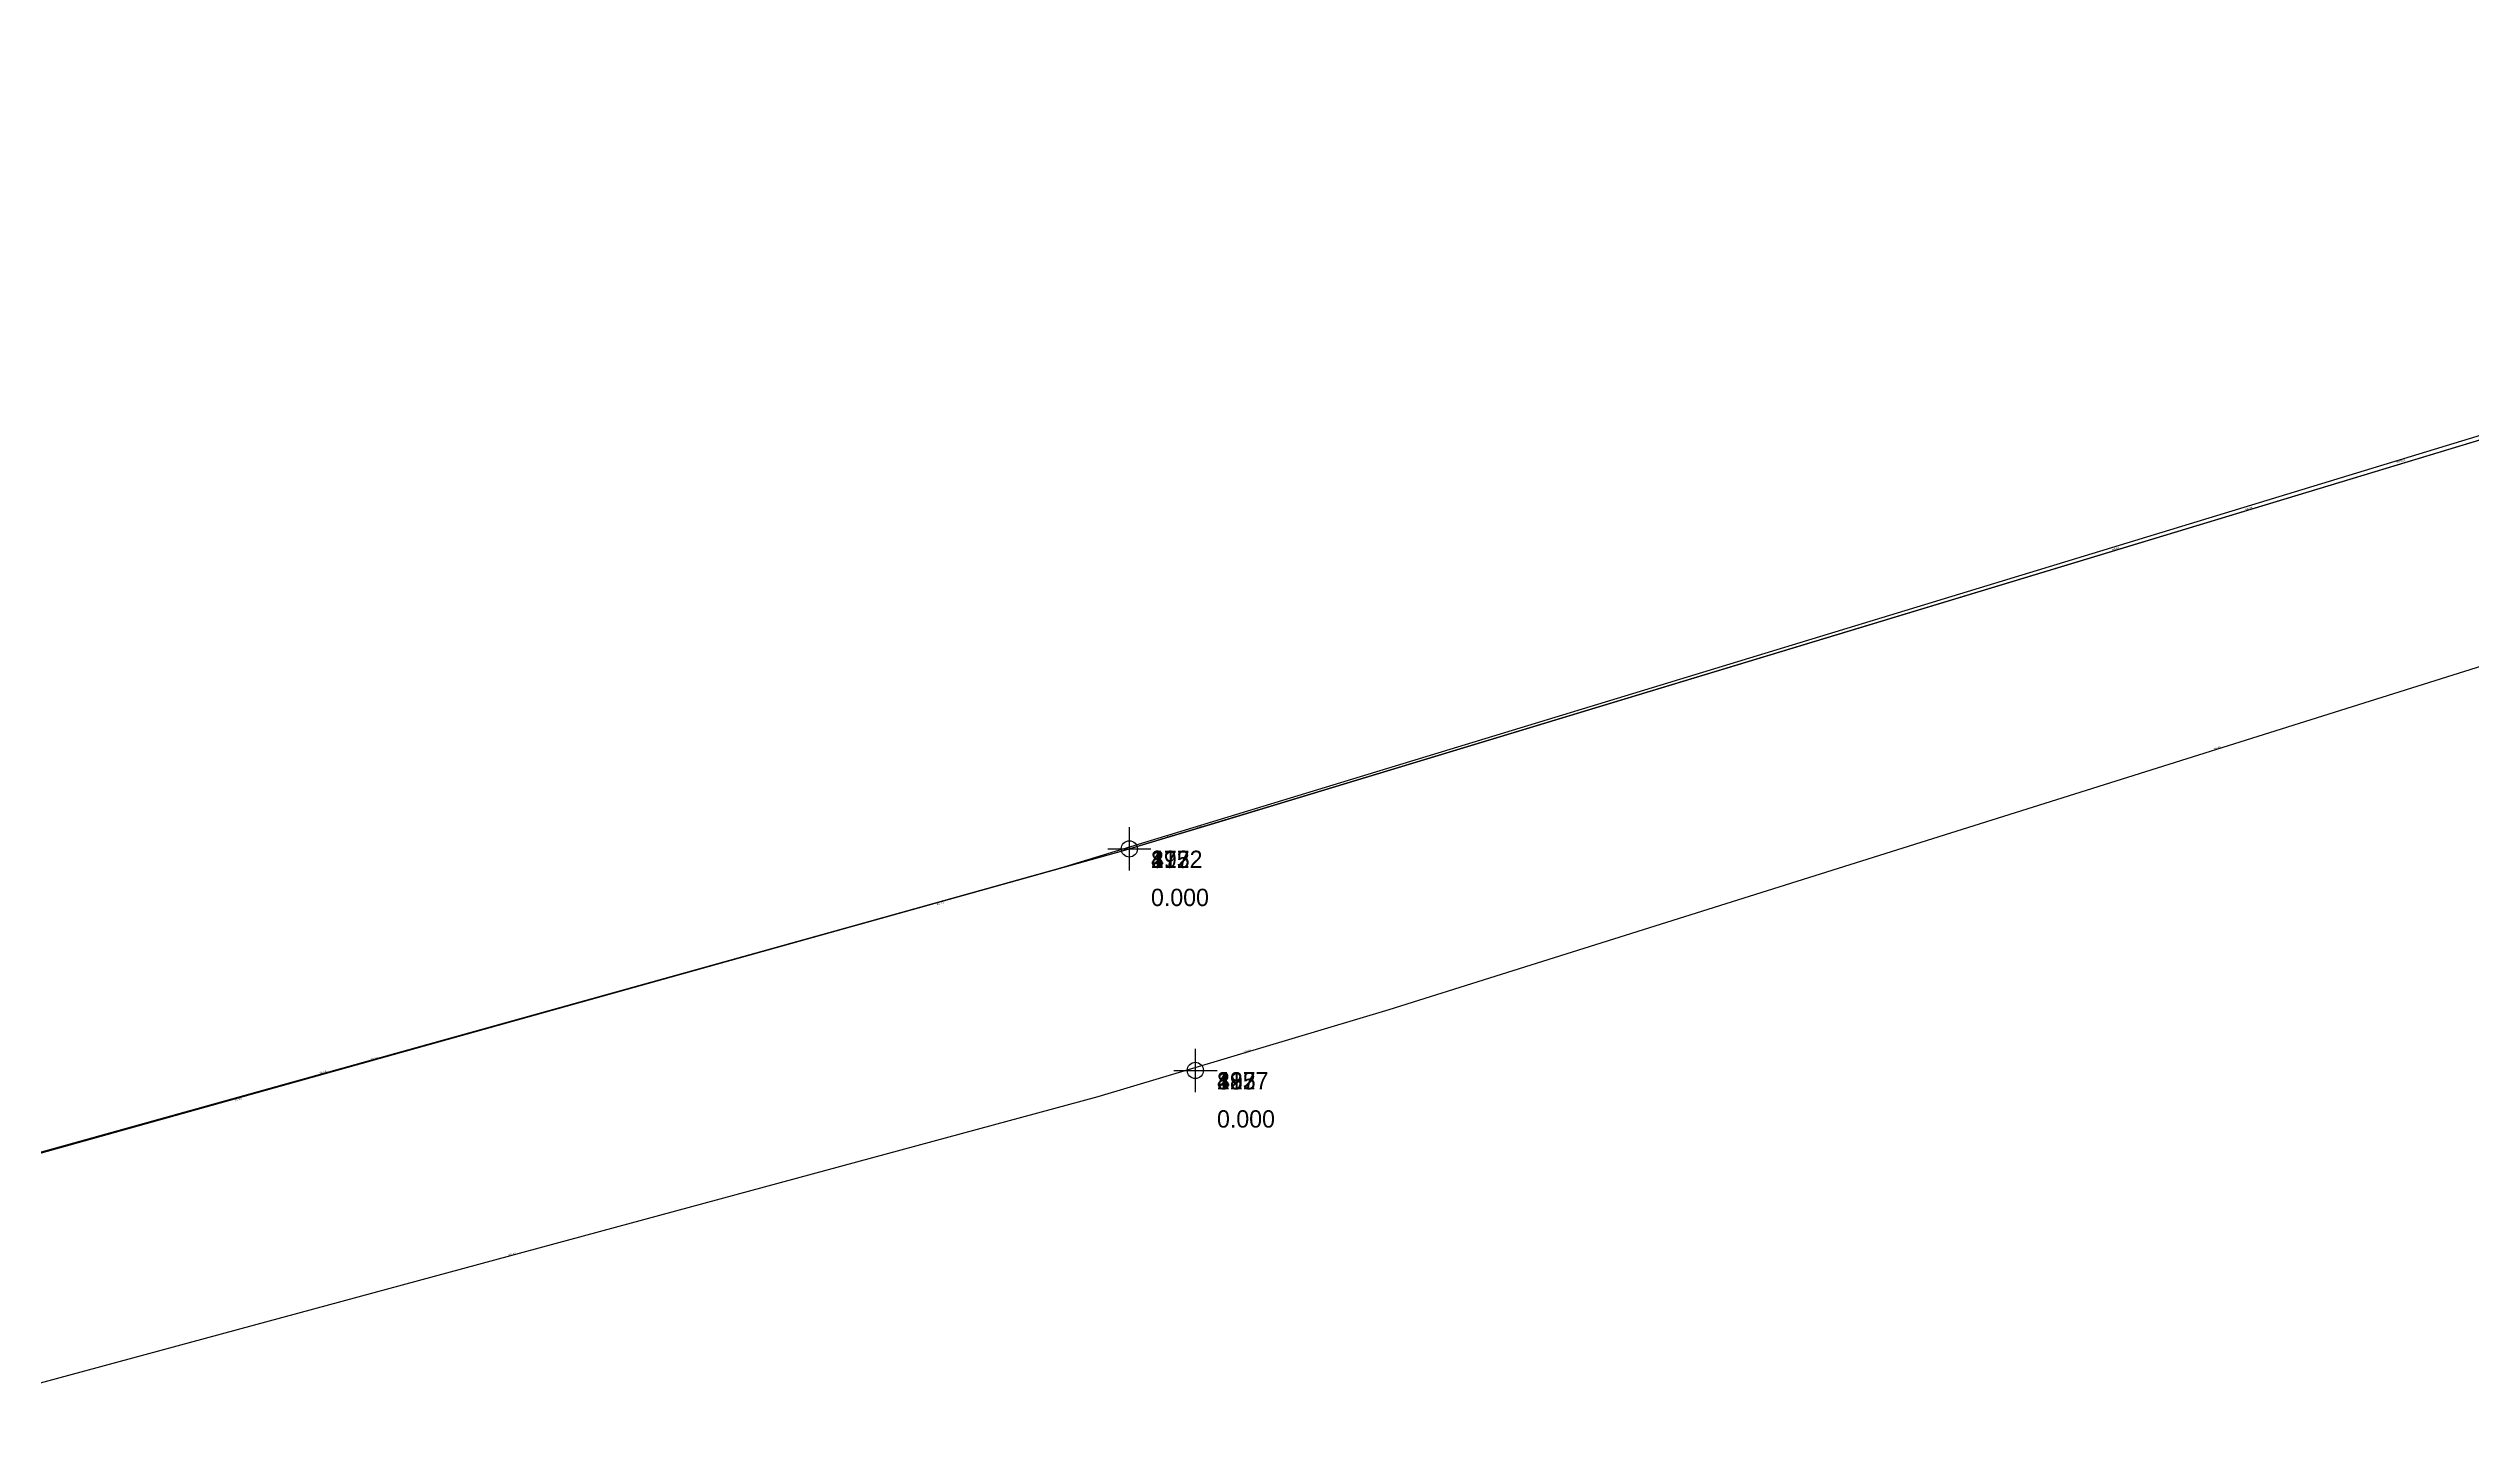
# Model space of a CAD drawing. Header units: metres. Extents: x 581016 to 32581287, y 5319908 to 5321142.
# Drawn here: x 581966.3 to 582078.2, y 5320316 to 5320379.1 of the extents above; entities that cross this region are included whole.
import ezdxf
from ezdxf.enums import TextEntityAlignment as Align

# ---------------------------------------------------------------- set-up
doc = ezdxf.new("R2010")
doc.units = ezdxf.units.M
doc.header["$PDMODE"] = 2
doc.header["$PDSIZE"] = 1
for name, color, linetype in [('EdgeLengths', 7, 'Continuous'), ('Flurstuecksgrenzedxf', 7, 'Continuous'), ('Grenzpunktdxf', 7, 'Continuous'), ('PointHeights', 7, 'Continuous'), ('PointNames', 7, 'Continuous'), ('UmringLandwAckerlanddxf', 7, 'Continuous'), ('UmringPStrassenverkehrdxf', 7, 'Continuous')]:
    doc.layers.add(name, color=color, linetype=linetype)

msp = doc.modelspace()

# ---------------------------------------------------------------- linework, layer by layer
at = {"layer": 'Flurstuecksgrenzedxf', "color": 178}
for points in [[(582137.27, 5320379.15), (582013.02, 5320341.29), (582002.21, 5320338.27), (581948.16, 5320323.18)], [(582137.27, 5320379.15), (582013.02, 5320341.29), (582002.21, 5320338.27), (581948.16, 5320323.18)], [(581946.41, 5320322.69), (582015.88, 5320342.09), (582020, 5320343.33), (582115.56, 5320372.27)], [(581946.41, 5320322.69), (582015.88, 5320342.09), (582020, 5320343.33), (582115.56, 5320372.27)], [(581960.3, 5320316.01), (582014.76, 5320330.74), (582028.21, 5320334.77), (582104.4, 5320358.71)], [(581960.3, 5320316.01), (582014.76, 5320330.74), (582028.21, 5320334.77), (582104.4, 5320358.71)]]:
    msp.add_lwpolyline(points, dxfattribs=at)
at = {"layer": 'Grenzpunktdxf', "color": 178}
for centre in [(582016.2, 5320342.18), (582016.2, 5320342.18), (582016.2, 5320342.18), (582016.2, 5320342.18), (582019.25, 5320331.95), (582019.25, 5320331.95), (582019.25, 5320331.95), (582019.25, 5320331.95)]:
    msp.add_circle(centre, 0.375, dxfattribs=at)
at = {"layer": 'Grenzpunktdxf', "linetype": 'Continuous'}
for p in [(582016.2, 5320342.18), (582016.2, 5320342.18), (582016.2, 5320342.18), (582016.2, 5320342.18), (582019.25, 5320331.95), (582019.25, 5320331.95), (582019.25, 5320331.95), (582019.25, 5320331.95)]:
    msp.add_point(p, dxfattribs=at)
at = {"layer": 'UmringLandwAckerlanddxf', "color": 178}
msp.add_lwpolyline([(581941.86, 5320321.5), (582015.72, 5320342.05), (582022.91, 5320344.21), (582100.36, 5320367.66)], dxfattribs=at)
msp.add_lwpolyline([(581941.86, 5320321.5), (582015.72, 5320342.05), (582022.91, 5320344.21), (582100.36, 5320367.66)], dxfattribs=at)
at = {"layer": 'UmringPStrassenverkehrdxf', "color": 178}
for points in [[(582137.27, 5320379.15), (582013.02, 5320341.29), (582002.21, 5320338.27), (581948.16, 5320323.18)], [(582137.27, 5320379.15), (582013.02, 5320341.29), (582002.21, 5320338.27), (581948.16, 5320323.18)], [(581960.3, 5320316.01), (582014.76, 5320330.74), (582028.21, 5320334.77), (582104.4, 5320358.71)], [(581960.3, 5320316.01), (582014.76, 5320330.74), (582028.21, 5320334.77), (582104.4, 5320358.71)]]:
    msp.add_lwpolyline(points, dxfattribs=at)

# ---------------------------------------------------------------- texts
at = {"layer": 'EdgeLengths', "linetype": 'Continuous'}
for s, rotation, p in [('129,89', -163.0552, (582075.14, 5320360.21)), ('129,89', -163.0552, (582075.14, 5320360.21)), ('129,89', -163.0552, (582075.14, 5320360.21)), ('129,89', -163.0552, (582075.14, 5320360.21)), ('99,85', 16.847, (582067.78, 5320357.79)), ('99,85', 16.847, (582067.78, 5320357.79)), ('80,93', 16.847, (582061.63, 5320355.93)), ('80,93', 16.847, (582061.63, 5320355.93)), ('79,86', 17.4459, (582066.31, 5320346.73)), ('79,86', 17.4459, (582066.31, 5320346.73)), ('79,86', 17.4459, (582066.31, 5320346.73)), ('79,86', 17.4459, (582066.31, 5320346.73)), ('7,50', 16.765, (582019.31, 5320343.12)), ('7,50', 16.765, (582019.31, 5320343.12)), ('4,30', 16.7516, (582017.94, 5320342.7)), ('4,30', 16.7516, (582017.94, 5320342.7)), ('11,22', -164.3958, (582007.62, 5320339.77)), ('11,22', -164.3958, (582007.62, 5320339.77)), ('11,22', -164.3958, (582007.62, 5320339.77)), ('11,22', -164.3958, (582007.62, 5320339.77)), ('14,04', 16.6791, (582021.49, 5320332.74)), ('14,04', 16.6791, (582021.49, 5320332.74)), ('14,04', 16.6791, (582021.49, 5320332.74)), ('14,04', 16.6791, (582021.49, 5320332.74)), ('76,66', 15.5435, (581978.79, 5320331.77)), ('76,66', 15.5435, (581978.79, 5320331.77)), ('72,13', 15.6042, (581981.15, 5320332.38)), ('72,13', 15.6042, (581981.15, 5320332.38)), ('56,12', -164.3958, (581975.18, 5320330.71)), ('56,12', -164.3958, (581975.18, 5320330.71)), ('56,12', -164.3958, (581975.18, 5320330.71)), ('56,12', -164.3958, (581975.18, 5320330.71)), ('56,42', 15.1286, (581987.53, 5320323.36)), ('56,42', 15.1286, (581987.53, 5320323.36)), ('56,42', 15.1286, (581987.53, 5320323.36)), ('56,42', 15.1286, (581987.53, 5320323.36))]:
    msp.add_text(s, height=0.1, rotation=rotation, dxfattribs=at).set_placement(p)
at = {"layer": 'PointHeights', "linetype": 'Continuous'}
for p in [(582017.2, 5320340.34), (582017.2, 5320340.34), (582017.2, 5320340.34), (582017.2, 5320340.34), (582020.25, 5320330.11), (582020.25, 5320330.11), (582020.25, 5320330.11), (582020.25, 5320330.11)]:
    msp.add_text('0.000', height=0.8, dxfattribs=at).set_placement(p, align=Align.TOP_LEFT)
at = {"layer": 'PointNames', "linetype": 'Continuous'}
for s, p in [('477', (582017.2, 5320342.1)), ('217', (582017.2, 5320342.1)), ('892', (582017.2, 5320342.1)), ('1152', (582017.2, 5320342.1)), ('482', (582020.25, 5320331.87)), ('222', (582020.25, 5320331.87)), ('897', (582020.25, 5320331.87)), ('1157', (582020.25, 5320331.87))]:
    msp.add_text(s, height=0.8, dxfattribs=at).set_placement(p, align=Align.TOP_LEFT)

doc.saveas('drawing.dxf')
